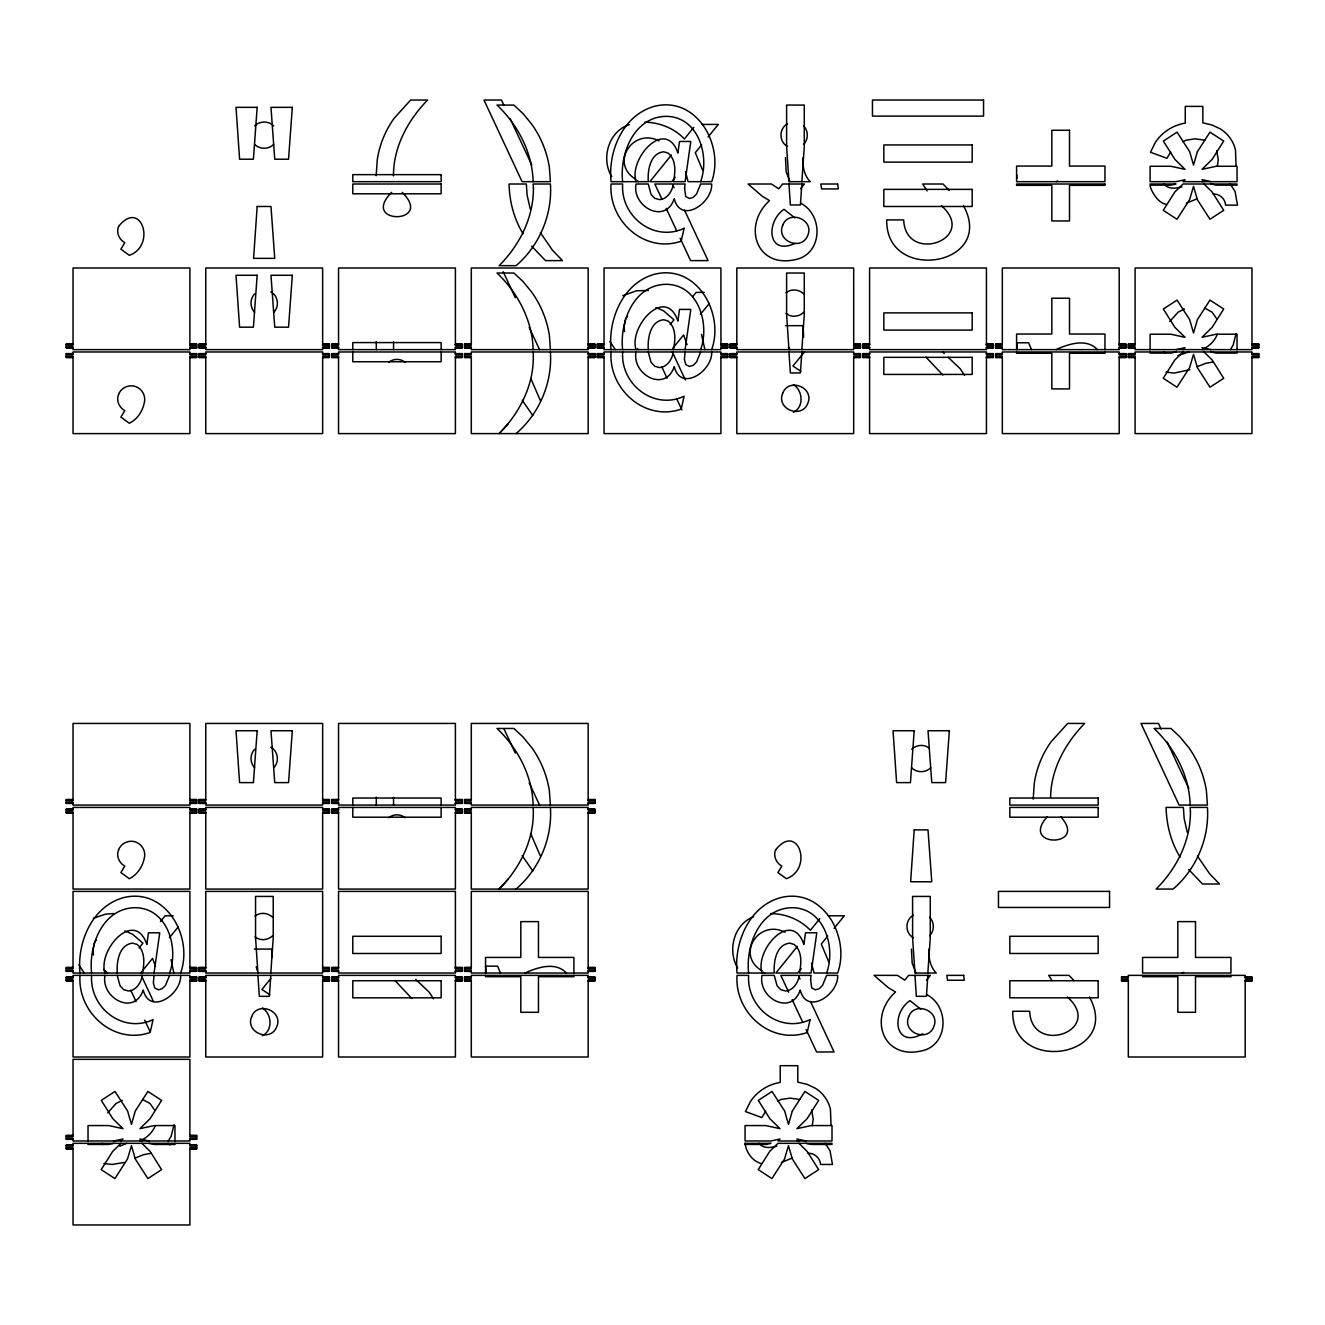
<?xml version="1.0" encoding="UTF-8"?>
<svg xmlns="http://www.w3.org/2000/svg" width="1325" height="1325" viewBox="0 0 1325 1325"><rect width="100%" height="100%" fill="white"/><g stroke="black" fill="none" stroke-linecap="round" stroke-linejoin="round"><path stroke-width="1.5" d="M270.813 975.366L269.373 996.334L259.319 996.334L257.911 975.366M270.813 973.03L273.232 937.885L273.232 896.429L255.559 896.429L255.559 937.885L257.911 973.03M393.442 175.861C393.393 147.058 407.835 120.244 427.594 100.037L410.651 100.037L394.204 118.19A95.516 95.516 0 0 0 377.294 159.563L376.151 175.712M393.558 341.949L393.575 349.634M393.558 797.402L393.575 805.07M801.857 181.674L804.275 146.528L804.275 105.072L786.603 105.072L786.603 146.528L788.955 181.674L810.254 181.674C804.01 175.264 802.503 166.321 803.049 157.708M801.857 184.009L800.416 204.978L790.362 204.978L788.955 184.009M801.857 349.634L804.275 314.489L804.275 273.033L786.603 273.033L786.603 314.489L788.955 349.634M801.857 351.97L800.416 372.938L790.362 372.938L788.955 351.97M927.848 973.03L930.266 937.885L930.266 896.429L912.594 896.429L912.594 937.885L914.946 973.03L936.245 973.03C930.001 966.604 928.494 957.677 929.04 949.064M927.848 975.366L926.407 996.334L916.353 996.334L914.946 975.366M1050.592 797.402C1050.907 769.245 1065.399 743.226 1084.628 723.433L1067.685 723.433L1051.238 741.586A95.516 95.516 0 0 0 1034.328 782.959L1033.185 799.108M376.3 341.635L376.3 349.634M376.3 797.087L376.3 805.07M173.989 1124.875L171.107 1136.337L168.325 1140.974M831.023 1124.875L830.444 1109.356A33.804 33.804 0 0 0 815.173 1088.156L807.024 1084.314L797.783 1082.144L797.783 1065.697L780.21 1065.697L780.21 1082.426A44.52 44.52 0 0 0 750.513 1101.406L745.428 1111.559L761.875 1117.571L765.668 1111.311M1236.076 165.575L1235.48 150.056A33.804 33.804 0 0 0 1220.226 128.856L1212.06 124.997L1202.835 122.844L1202.835 106.397L1185.262 106.397L1185.262 123.126A44.52 44.52 0 0 0 1155.549 142.09L1150.481 152.259L1166.928 158.271L1170.704 152.011M1236.076 333.519L1233.194 344.98L1230.412 349.634M154.048 973.03L159.745 932.8L148.466 932.8L146.86 944.46C134.703 908.337 97.503 949.843 104.957 973.03M154.048 975.366L153.352 982.703L154.71 987.97L158.42 989.841L162.18 988.732L165.526 985.369L169.6 975.366M685.091 349.634L690.789 309.404L679.493 309.404L677.903 321.064C665.746 284.941 628.547 326.447 636 349.634M685.091 351.97L684.396 359.307L685.754 364.557L689.464 366.445L693.207 365.336L696.553 361.973L700.627 351.97M812.258 1125.687L813.202 1119.078L811.645 1110.052M1217.311 166.387L1218.255 159.778L1216.698 150.752M142.371 973.03C144.392 963.507 145.435 951.333 137.071 944.427L132.666 943.135C118.985 944.593 116.467 962.033 117.246 973.03M142.371 975.366C141.146 982.438 136.359 990.52 128.442 990.968L123.705 989.659L120.028 985.75L117.246 975.366M673.398 349.634C675.419 340.111 676.462 327.938 668.115 321.031L663.709 319.739C650.028 321.197 647.511 338.637 648.273 349.634M673.398 351.97C672.189 359.042 667.386 367.124 659.486 367.572L654.749 366.263L651.072 362.354L648.273 351.97M180.647 973.03C193.616 936.626 165.642 886.856 123.208 897.721C91.773 906.648 76.916 942.671 79.997 973.03M180.647 975.366C181.558 994.595 149.659 1015.911 143.199 990.023C134.438 1016.358 100.833 998.272 104.957 975.366M711.691 349.634C724.642 313.23 696.685 263.46 654.252 274.325C622.8 283.252 607.96 319.275 611.04 349.634M711.691 351.97C712.585 371.199 680.702 392.515 674.243 366.627C665.481 392.962 631.859 374.876 636 351.97M169.6 973.03C179.057 946.911 167.082 907.31 134.454 907.708C102.588 908.685 88.46 945.537 91.607 973.03M700.627 181.674C710.101 155.555 698.109 115.954 665.498 116.352C633.632 117.345 619.504 154.197 622.651 181.674M700.627 349.634C710.101 323.515 698.109 283.914 665.498 284.312C633.632 285.289 619.504 322.141 622.651 349.634M826.618 973.03C836.092 946.911 824.117 907.31 791.489 907.708C759.622 908.685 745.495 945.537 748.642 973.03M155.224 1125.687C152.574 1132.643 146.678 1137.877 140.036 1140.974M1217.311 334.331C1214.644 341.287 1208.764 346.537 1202.123 349.634M107.689 1112.884L116.037 1103.526L122.397 1100.28M1169.76 321.528L1178.107 312.187L1184.467 308.94M803.662 144.408C808.515 139.34 808.515 130.976 803.662 125.892M929.653 935.765C934.506 930.68 934.506 922.332 929.653 917.248M254.665 293.852C249.796 298.92 249.845 307.284 254.665 312.369M273.695 312.369C279.558 306.539 278.283 295.69 270.83 291.848M254.665 749.287C249.796 754.372 249.845 762.72 254.665 767.804M273.695 767.804C279.558 761.991 278.283 751.126 270.83 747.3M508.088 423.801L499.127 433.606C520.477 412.257 535.118 382.677 533.13 351.97M508.088 879.237L499.127 889.058C520.477 867.709 535.118 838.129 533.13 807.405M96.51 939.607L94.555 942.29L92.916 950.853L93.512 954.944M627.553 316.211L625.582 318.894L623.959 327.457L624.555 331.548M671.427 155.008L649.863 181.674L671.659 181.674L675.237 177.285M693.787 127.349L684.396 138.959C674.193 128.21 659.552 122.43 644.811 122.182M139.125 947.922L142.934 943.218L132.533 934.208L124.881 930.895M160.408 921.604L165.095 915.79L173.161 915.79M670.152 324.526L673.961 319.822L663.577 310.812L655.925 307.499M692.611 296.75L696.138 292.394L704.204 292.394M797.418 946.348L775.854 973.03L797.65 973.03L801.227 968.641M819.777 918.689L810.387 930.299C800.184 919.55 785.543 913.77 770.819 913.538M701.687 144.839L695.294 152.69L702.714 170.362M708.08 136.988L718.316 124.434L702.184 124.434M140.616 973.03L152.557 958.372L155.505 966.389M169.368 937.752L178.328 926.771M800.598 188.713L804.424 184.009L782.611 184.009L778.752 188.812L771.448 184.009L748.045 184.009L762.537 196.464L769.543 200.622C742.232 225.283 756.028 268.263 794.901 259.717C822.494 254.731 824.051 215.296 800.747 203.238M672.852 348.16L683.601 334.977L687.062 344.666M700.412 314.356L709.372 303.375M270.83 978.496L261.886 989.46L269.704 994.595M804.424 351.97L792.93 366.064L800.747 371.199M827.678 936.179L821.285 944.029L828.705 961.718M834.088 928.345L844.307 915.79L828.175 915.79M926.589 980.069L930.415 975.366L908.619 975.366L904.743 980.152L897.439 975.366L874.036 975.366L888.528 987.821L895.534 991.978C868.223 1016.623 882.019 1059.619 920.908 1051.056C948.485 1046.071 950.042 1006.652 926.738 994.595M516.071 433.606C539.441 413.599 552.459 382.677 550.405 351.97M120.956 1140.974L122.993 1139.003L113.967 1140.974M120.956 1143.326L112.741 1151.309L101.18 1169.644L114.911 1178.571L127.498 1159.011L131.457 1145.678L135.299 1159.011L147.903 1178.571L161.617 1169.644L150.056 1151.309L141.924 1143.326M516.071 889.058C539.441 869.034 552.459 838.112 550.405 807.405M1183.043 349.634L1185.063 347.663L1176.037 349.634M1183.043 351.97L1174.828 359.953L1163.267 378.288L1176.981 387.215L1189.585 367.671L1193.527 354.322L1197.386 367.671L1209.973 387.215L1223.704 378.288L1212.143 359.953L1203.994 351.97M254.665 125.892C259.783 120.774 268.594 120.774 273.695 125.892M803.662 312.369C799.058 316.89 791.008 317.752 786.056 313.362M272.619 935.765C268.031 940.286 259.982 941.148 255.029 936.758M911.699 749.287C916.304 744.766 924.353 743.905 929.305 748.294M787.497 123.904C778.818 128.227 778.818 142.09 787.497 146.413M786.056 292.858C791.008 288.452 799.058 289.33 803.662 293.852M255.029 916.254C259.982 911.865 268.031 912.726 272.619 917.248M913.488 915.244C904.809 919.583 904.809 933.429 913.488 937.752M273.695 144.408C268.577 149.51 259.766 149.576 254.665 144.408M930.73 767.804C925.612 772.906 916.801 772.972 911.699 767.804M391.72 192.34C359.009 224.852 434.964 224.687 402.171 192.34M388.854 362.255C393.277 358.429 400.614 358.429 405.036 362.255M388.854 817.707C393.277 813.881 400.614 813.881 405.036 817.707M1047.313 816.713C1018.875 847.868 1089.15 847.702 1060.629 816.713M795.066 243.336C767.672 256.272 765.486 222.252 783.969 209.284L794.818 217.88M793.427 412.29C804.192 407.206 802.95 390.444 793.443 384.598M262.383 1035.686C273.149 1030.602 271.907 1013.84 262.4 1007.994M922.697 1033.682C895.369 1049.334 889.969 1014.569 909.96 1000.623L920.809 1009.219M1182.877 141.792L1186.057 140.168L1195.216 138.827L1204.74 140.168M777.825 1101.092L781.005 1099.468L790.18 1098.127L799.687 1099.468M1202.123 181.674L1204.673 180.465M797.07 1140.974L799.621 1139.765M629.259 124.649C608.49 131.357 600.689 158.718 611.736 176.606M622.767 295.69L636.596 290.755L648.372 290.506M93.346 918.308L105.569 914.151L113.784 913.538M753.627 916.767C733.818 924.055 727.127 950.704 737.727 967.946M1056.075 181.674L1057.665 181.028M1056.075 349.634C1068.579 343.937 1086.55 337.974 1097.464 349.634M1188.84 351.97L1177.859 355.564M525.048 973.03C537.536 967.333 555.523 961.37 566.438 973.03M119.846 1146.191L126.753 1143.326M1182.066 973.03L1183.656 972.368M1186.388 203.189L1197.187 198.767M1189.983 369.675L1174.066 373.12L1166.017 372.126M781.336 1162.489L792.151 1158.083M1197.187 366.727L1205.419 363.398L1213.17 361.94M135.117 1158.083L143.332 1154.738L151.1 1153.28M1176.037 351.97L1170.869 353.096L1150.1 353.096L1150.05 352.202M113.967 1143.326L108.799 1144.452L88.03 1144.452L87.98 1143.558M1181.917 186.891C1176.136 188.398 1168.236 189.657 1164.244 184.009M776.881 1146.191C771.1 1147.698 763.183 1148.957 759.192 1143.326M124.302 1162.489L111.996 1164.46L103.946 1163.483M1150.034 184.009L1176.037 184.009L1170.869 185.152L1150.1 185.152C1149.967 188.647 1157.255 203.139 1166.017 204.183M785.477 325.668L803.049 325.668L803.629 337.196M73.024 344.02L66.25 344.02L66.25 347.995L73.024 347.995M205.772 344.02L199.015 344.02L199.015 347.995L205.772 347.995M338.538 344.02L331.763 344.02L331.763 347.995L338.538 347.995M471.303 344.02L464.528 344.02L464.528 347.995L471.303 347.995M604.051 344.02L597.293 344.02L597.293 347.995L604.051 347.995M736.816 344.02L730.042 344.02L730.042 347.995L736.816 347.995M869.581 344.02L862.807 344.02L862.807 347.995L869.581 347.995M1002.329 344.02L995.572 344.02L995.572 347.995L1002.329 347.995M1135.094 344.02L1128.32 344.02L1128.32 347.995L1135.094 347.995M66.25 344.301L73.024 344.301M189.889 344.301L196.68 344.301M199.015 344.301L205.772 344.301M322.654 344.301L329.428 344.301M331.763 344.301L338.538 344.301M455.419 344.301L462.193 344.301M464.528 344.301L471.303 344.301M588.168 344.301L594.958 344.301M597.293 344.301L604.051 344.301M720.933 344.301L727.707 344.301M730.042 344.301L736.816 344.301M853.698 344.301L860.472 344.301M862.807 344.301L869.581 344.301M986.446 344.301L993.237 344.301M995.572 344.301L1002.329 344.301M1119.211 344.301L1125.985 344.301M1128.32 344.301L1135.094 344.301M1251.976 344.301L1258.75 344.301M66.25 345.196L73.024 345.196L73.024 267.998L189.889 267.998L189.889 345.196L196.68 345.196M199.015 345.196L205.772 345.196L205.772 267.998L322.638 267.998L322.654 345.196L329.428 345.196M331.763 345.196L338.538 345.196L338.538 267.998L455.402 267.998L455.419 345.196L462.193 345.196M464.528 345.196L471.303 345.196L471.303 267.998L588.168 267.998L588.168 345.196L594.958 345.196M597.293 345.196L604.051 345.196L604.051 267.998L720.916 267.998L720.933 345.196L727.707 345.196M730.042 345.196L736.816 345.196L736.816 267.998L853.681 267.998L853.698 345.196L860.472 345.196M862.807 345.196L869.581 345.196L869.581 267.998L986.446 267.998L986.446 345.196L993.237 345.196M995.572 345.196L1002.329 345.196L1002.329 267.998L1119.194 267.998L1119.211 345.196L1125.985 345.196M1128.32 345.196L1135.094 345.196L1135.094 267.998L1251.959 267.998L1251.976 345.196L1258.75 345.196M66.25 346.835L73.024 346.835L73.024 349.634L189.889 349.634L189.889 346.835L196.68 346.835M199.015 346.835L205.772 346.835L205.772 349.634L322.638 349.634L322.638 346.835L329.428 346.835M331.763 346.835L338.538 346.835L338.538 349.634L455.402 349.634L455.402 346.835L462.193 346.835M464.528 346.835L471.303 346.835L471.303 349.634L588.168 349.634L588.168 346.835L594.958 346.835M597.293 346.835L604.051 346.835L604.051 349.634L720.916 349.634L720.916 346.835L727.707 346.835M730.042 346.835L736.816 346.835L736.816 349.634L853.681 349.634L853.681 346.835L860.472 346.835M862.807 346.835L869.581 346.835L869.581 349.634L986.446 349.634L986.446 346.835L993.237 346.835M995.572 346.835L1002.329 346.835L1002.329 349.634L1119.194 349.634L1119.194 346.835L1125.985 346.835M1128.32 346.835L1135.094 346.835L1135.094 349.634L1251.959 349.634L1251.959 346.835L1258.75 346.835M66.25 347.713L73.024 347.713M189.889 347.713L196.68 347.713M199.015 347.713L205.772 347.713M322.638 347.713L329.428 347.713M331.763 347.713L338.538 347.713M455.402 347.713L462.193 347.713M464.528 347.713L471.303 347.713M588.168 347.713L594.958 347.713M597.293 347.713L604.051 347.713M720.916 347.713L727.707 347.713M730.042 347.713L736.816 347.713M853.681 347.713L860.472 347.713M862.807 347.713L869.581 347.713M986.446 347.713L993.237 347.713M995.572 347.713L1002.329 347.713M1119.194 347.713L1125.985 347.713M1128.32 347.713L1135.094 347.713M1251.959 347.713L1258.75 347.713M189.889 347.995L196.68 347.995L196.68 344.02L189.889 344.02L189.889 345.196M322.638 347.995L329.428 347.995L329.428 344.02L322.654 344.02L322.654 345.196M455.402 347.995L462.193 347.995L462.193 344.02L455.419 344.02L455.419 345.196M588.168 347.995L594.958 347.995L594.958 344.02L588.168 344.02L588.168 345.196M720.916 347.995L727.707 347.995L727.707 344.02L720.933 344.02L720.933 345.196M853.681 347.995L860.472 347.995L860.472 344.02L853.698 344.02L853.698 345.196M986.446 347.995L993.237 347.995L993.237 344.02L986.446 344.02L986.446 345.196M1119.194 347.995L1125.985 347.995L1125.985 344.02L1119.211 344.02L1119.211 345.196M1251.959 347.995L1258.75 347.995L1258.75 344.02L1251.976 344.02L1251.976 345.196M73.024 353.609L66.25 353.609L66.25 357.584L73.024 357.584M189.889 353.609L196.68 353.609L196.68 357.584L189.889 357.584M205.772 353.609L199.015 353.609L199.015 357.584L205.772 357.584M322.638 353.609L329.428 353.609L329.428 357.584L322.638 357.584M338.538 353.609L331.763 353.609L331.763 357.584L338.538 357.584M455.402 353.609L462.193 353.609L462.193 357.584L455.402 357.584M471.303 353.609L464.528 353.609L464.528 357.584L471.303 357.584M588.168 353.609L594.958 353.609L594.958 357.584L588.168 357.584M604.051 353.609L597.293 353.609L597.293 357.584L604.051 357.584M720.916 353.609L727.707 353.609L727.707 357.584L720.916 357.584M736.816 353.609L730.042 353.609L730.042 357.584L736.816 357.584M853.681 353.609L860.472 353.609L860.472 357.584L853.681 357.584M869.581 353.609L862.807 353.609L862.807 357.584L869.581 357.584M986.446 353.609L993.237 353.609L993.237 357.584L986.446 357.584M1002.329 353.609L995.572 353.609L995.572 357.584L1002.329 357.584M1119.194 353.609L1125.985 353.609L1125.985 357.584L1119.194 357.584M1135.094 353.609L1128.32 353.609L1128.32 357.584L1135.094 357.584M1251.959 353.609L1258.75 353.609L1258.75 357.584L1251.959 357.584M66.25 353.891L73.024 353.891M189.889 353.891L196.68 353.891M199.015 353.891L205.772 353.891M322.638 353.891L329.428 353.891M331.763 353.891L338.538 353.891M455.402 353.891L462.193 353.891M464.528 353.891L471.303 353.891M588.168 353.891L594.958 353.891M597.293 353.891L604.051 353.891M720.916 353.891L727.707 353.891M730.042 353.891L736.816 353.891M853.681 353.891L860.472 353.891M862.807 353.891L869.581 353.891M986.446 353.891L993.237 353.891M995.572 353.891L1002.329 353.891M1119.194 353.891L1125.985 353.891M1128.32 353.891L1135.094 353.891M1251.959 353.891L1258.75 353.891M66.25 354.769L73.024 354.769L73.024 351.97L189.889 351.97L189.889 354.769L196.68 354.769M199.015 354.769L205.772 354.769L205.772 351.97L322.638 351.97L322.638 354.769L329.428 354.769M331.763 354.769L338.538 354.769L338.538 351.97L455.402 351.97L455.402 354.769L462.193 354.769M464.528 354.769L471.303 354.769L471.303 351.97L588.168 351.97L588.168 354.769L594.958 354.769M597.293 354.769L604.051 354.769L604.051 351.97L720.916 351.97L720.916 354.769L727.707 354.769M730.042 354.769L736.816 354.769L736.816 351.97L853.681 351.97L853.681 354.769L860.472 354.769M862.807 354.769L869.581 354.769L869.581 351.97L986.446 351.97L986.446 354.769L993.237 354.769M995.572 354.769L1002.329 354.769L1002.329 351.97L1119.194 351.97L1119.194 354.769L1125.985 354.769M1128.32 354.769L1135.094 354.769L1135.094 351.97L1251.959 351.97L1251.959 354.769L1258.75 354.769M66.25 356.408L73.024 356.408L73.024 433.606L189.889 433.606L189.889 356.408L196.68 356.408M199.015 356.408L205.772 356.408L205.772 433.606L322.638 433.606L322.638 356.408L329.428 356.408M331.763 356.408L338.538 356.408L338.538 433.606L455.402 433.606L455.402 356.408L462.193 356.408M464.528 356.408L471.303 356.408L471.303 433.606L588.168 433.606L588.168 356.408L594.958 356.408M597.293 356.408L604.051 356.408L604.051 433.606L720.916 433.606L720.916 356.408L727.707 356.408M730.042 356.408L736.816 356.408L736.816 433.606L853.681 433.606L853.681 356.408L860.472 356.408M862.807 356.408L869.581 356.408L869.581 433.606L986.446 433.606L986.446 356.408L993.237 356.408M995.572 356.408L1002.329 356.408L1002.329 433.606L1119.194 433.606L1119.194 356.408L1125.985 356.408M1128.32 356.408L1135.094 356.408L1135.094 433.606L1251.959 433.606L1251.959 356.408L1258.75 356.408M66.25 357.303L73.024 357.303M189.889 357.303L196.68 357.303M199.015 357.303L205.772 357.303M322.638 357.303L329.428 357.303M331.763 357.303L338.538 357.303M455.402 357.303L462.193 357.303M464.528 357.303L471.303 357.303M588.168 357.303L594.958 357.303M597.293 357.303L604.051 357.303M720.916 357.303L727.707 357.303M730.042 357.303L736.816 357.303M853.681 357.303L860.472 357.303M862.807 357.303L869.581 357.303M986.446 357.303L993.237 357.303M995.572 357.303L1002.329 357.303M1119.194 357.303L1125.985 357.303M1128.32 357.303L1135.094 357.303M1251.959 357.303L1258.75 357.303M73.024 799.472L66.25 799.472L66.25 803.447L73.024 803.447M189.889 799.472L196.68 799.472L196.68 803.447L189.889 803.447M205.772 799.472L199.015 799.472L199.015 803.447L205.772 803.447M322.654 799.472L329.428 799.472L329.428 803.447L322.638 803.447M338.538 799.472L331.763 799.472L331.763 803.447L338.538 803.447M455.419 799.472L462.193 799.472L462.193 803.447L455.402 803.447M471.303 799.472L464.528 799.472L464.528 803.447L471.303 803.447M588.168 799.472L594.958 799.472L594.958 803.447L588.168 803.447M66.25 799.753L73.024 799.753M189.889 799.753L196.68 799.753M199.015 799.753L205.772 799.753M322.654 799.753L329.428 799.753M331.763 799.753L338.538 799.753M455.419 799.753L462.193 799.753M464.528 799.753L471.303 799.753M588.168 799.753L594.958 799.753M66.25 800.631L73.024 800.631L73.024 723.433L189.889 723.433L189.889 800.631L196.68 800.631M199.015 800.631L205.772 800.631L205.772 723.433L322.638 723.433L322.654 800.631L329.428 800.631M331.763 800.631L338.538 800.631L338.538 723.433L455.402 723.433L455.419 800.631L462.193 800.631M464.528 800.631L471.303 800.631L471.303 723.433L588.168 723.433L588.168 800.631L594.958 800.631M66.25 802.271L73.024 802.271L73.024 805.07L189.889 805.07L189.889 802.271L196.68 802.271M199.015 802.271L205.772 802.271L205.772 805.07L322.638 805.07L322.638 802.271L329.428 802.271M331.763 802.271L338.538 802.271L338.538 805.07L455.402 805.07L455.402 802.271L462.193 802.271M464.528 802.271L471.303 802.271L471.303 805.07L588.168 805.07L588.168 802.271L594.958 802.271M66.25 803.165L73.024 803.165M189.889 803.165L196.68 803.165M199.015 803.165L205.772 803.165M322.638 803.165L329.428 803.165M331.763 803.165L338.538 803.165M455.402 803.165L462.193 803.165M464.528 803.165L471.303 803.165M588.168 803.165L594.958 803.165M73.024 809.045L66.25 809.045L66.25 813.02L73.024 813.02M189.889 809.045L196.68 809.045L196.68 813.02L189.889 813.02M205.772 809.045L199.015 809.045L199.015 813.02L205.772 813.02M322.638 809.045L329.428 809.045L329.428 813.02L322.638 813.02M338.538 809.045L331.763 809.045L331.763 813.02L338.538 813.02M455.402 809.045L462.193 809.045L462.193 813.02L455.402 813.02M471.303 809.045L464.528 809.045L464.528 813.02L471.303 813.02M588.168 809.045L594.958 809.045L594.958 813.02L588.168 813.02M66.25 809.327L73.024 809.327M189.889 809.327L196.68 809.327M199.015 809.327L205.772 809.327M322.638 809.327L329.428 809.327M331.763 809.327L338.538 809.327M455.402 809.327L462.193 809.327M464.528 809.327L471.303 809.327M588.168 809.327L594.958 809.327M66.25 810.221L73.024 810.221L73.024 807.422L189.889 807.422L189.889 810.221L196.68 810.221M199.015 810.221L205.772 810.221L205.772 807.422L322.638 807.422L322.638 810.221L329.428 810.221M331.763 810.221L338.538 810.221L338.538 807.422L455.402 807.422L455.402 810.221L462.193 810.221M464.528 810.221L471.303 810.221L471.303 807.405L588.168 807.405L588.168 810.221L594.958 810.221M66.25 811.861L73.024 811.861L73.024 889.058L189.889 889.058L189.889 811.861L196.68 811.861M199.015 811.861L205.772 811.861L205.772 889.058L322.638 889.058L322.638 811.861L329.428 811.861M331.763 811.861L338.538 811.861L338.538 889.058L455.402 889.058L455.402 811.861L462.193 811.861M464.528 811.861L471.303 811.861L471.303 889.058L588.168 889.058L588.168 811.861L594.958 811.861M66.25 812.738L73.024 812.738M189.889 812.738L196.68 812.738M199.015 812.738L205.772 812.738M322.638 812.738L329.428 812.738M331.763 812.738L338.538 812.738M455.402 812.738L462.193 812.738M464.528 812.738L471.303 812.738M588.168 812.738L594.958 812.738M254.433 949.064L272.006 949.064L272.304 957.412M73.024 967.416L66.25 967.416L66.25 971.391L73.024 971.391M205.772 967.416L199.015 967.416L199.015 971.391L205.772 971.391M338.538 967.416L331.763 967.416L331.763 971.391L338.538 971.391M471.303 967.416L464.528 967.416L464.528 971.391L471.303 971.391M66.25 967.697L73.024 967.697M189.889 967.697L196.68 967.697M199.015 967.697L205.772 967.697M322.654 967.697L329.428 967.697M331.763 967.697L338.538 967.697M455.419 967.697L462.193 967.697M464.528 967.697L471.303 967.697M588.168 967.697L594.958 967.697M66.25 968.592L73.024 968.592L73.024 891.394L189.889 891.394L189.889 968.592L196.68 968.592M199.015 968.592L205.772 968.592L205.772 891.394L322.638 891.394L322.654 968.592L329.428 968.592M331.763 968.592L338.538 968.592L338.538 891.394L455.402 891.394L455.419 968.592L462.193 968.592M464.528 968.592L471.303 968.592L471.303 891.394L588.168 891.394L588.168 968.592L594.958 968.592M66.25 970.231L73.024 970.231L73.024 973.03L189.889 973.03L189.889 970.231L196.68 970.231M199.015 970.231L205.772 970.231L205.772 973.03L322.638 973.03L322.638 970.231L329.428 970.231M331.763 970.231L338.538 970.231L338.538 973.03L455.402 973.03L455.402 970.231L462.193 970.231M464.528 970.231L471.303 970.231L471.303 973.03L588.168 973.03L588.168 970.231L594.958 970.231M66.25 971.109L73.024 971.109M189.889 971.109L196.68 971.109M199.015 971.109L205.772 971.109M322.638 971.109L329.428 971.109M331.763 971.109L338.538 971.109M455.402 971.109L462.193 971.109M464.528 971.109L471.303 971.109M588.168 971.109L594.958 971.109M189.889 971.391L196.68 971.391L196.68 967.416L189.889 967.416L189.889 968.592M322.638 971.391L329.428 971.391L329.428 967.416L322.654 967.416L322.654 968.592M455.402 971.391L462.193 971.391L462.193 967.416L455.419 967.416L455.419 968.592M588.168 971.391L594.958 971.391L594.958 967.416L588.168 967.416L588.168 968.592M73.024 977.005L66.25 977.005L66.25 980.98L73.024 980.98M189.889 977.005L196.68 977.005L196.68 980.98L189.889 980.98M205.772 977.005L199.015 977.005L199.015 980.98L205.772 980.98M322.638 977.005L329.428 977.005L329.428 980.98L322.638 980.98M338.538 977.005L331.763 977.005L331.763 980.98L338.538 980.98M455.402 977.005L462.193 977.005L462.193 980.98L455.402 980.98M471.303 977.005L464.528 977.005L464.528 980.98L471.303 980.98M588.168 977.005L594.958 977.005L594.958 980.98L588.168 980.98M1128.32 977.005L1121.563 977.005L1121.563 980.98L1128.32 980.98M1245.185 977.005L1251.976 977.005L1251.976 980.98L1245.185 980.98M66.25 977.287L73.024 977.287M189.889 977.287L196.68 977.287M199.015 977.287L205.772 977.287M322.638 977.287L329.428 977.287M331.763 977.287L338.538 977.287M455.402 977.287L462.193 977.287M464.528 977.287L471.303 977.287M588.168 977.287L594.958 977.287M1121.563 977.287L1128.32 977.287M1245.185 977.287L1251.976 977.287M66.25 978.165L73.024 978.165L73.024 975.366L189.889 975.366L189.889 978.165L196.68 978.165M199.015 978.165L205.772 978.165L205.772 975.366L322.638 975.366L322.638 978.165L329.428 978.165M331.763 978.165L338.538 978.165L338.538 975.366L455.402 975.366L455.402 978.165L462.193 978.165M464.528 978.165L471.303 978.165L471.303 975.366L588.168 975.366L588.168 978.165L594.958 978.165M1121.563 978.165L1128.32 978.165L1128.32 975.366L1245.185 975.366L1245.185 978.165L1251.976 978.165M66.25 979.804L73.024 979.804L73.024 1057.002L189.889 1057.002L189.889 979.804L196.68 979.804M199.015 979.804L205.772 979.804L205.772 1057.002L322.638 1057.002L322.638 979.804L329.428 979.804M331.763 979.804L338.538 979.804L338.538 1057.002L455.402 1057.002L455.402 979.804L462.193 979.804M464.528 979.804L471.303 979.804L471.303 1057.002L588.168 1057.002L588.168 979.804L594.958 979.804M1121.563 979.804L1128.32 979.804L1128.32 1057.002L1245.185 1057.002L1245.185 979.804L1251.976 979.804M66.25 980.699L73.024 980.699M189.889 980.699L196.68 980.699M199.015 980.699L205.772 980.699M322.638 980.699L329.428 980.699M331.763 980.699L338.538 980.699M455.402 980.699L462.193 980.699M464.528 980.699L471.303 980.699M588.168 980.699L594.958 980.699M1121.563 980.699L1128.32 980.699M1245.185 980.699L1251.976 980.699M73.024 1135.376L66.25 1135.376L66.25 1139.351L73.024 1139.351M66.25 1135.658L73.024 1135.658M189.889 1135.658L196.68 1135.658M66.25 1136.535L73.024 1136.535L73.024 1059.338L189.889 1059.338L189.889 1136.535L196.68 1136.535M66.25 1138.175L73.024 1138.175L73.024 1140.974L189.889 1140.974L189.889 1138.175L196.68 1138.175M66.25 1139.069L73.024 1139.069M189.889 1139.069L196.68 1139.069M189.889 1139.351L196.68 1139.351L196.68 1135.376L189.889 1135.376L189.889 1136.535M73.024 1144.949L66.25 1144.949L66.25 1148.924L73.024 1148.924M189.889 1144.949L196.68 1144.949L196.68 1148.924L189.889 1148.924M66.25 1145.231L73.024 1145.231M189.889 1145.231L196.68 1145.231M66.25 1146.125L73.024 1146.125L73.024 1143.326L189.889 1143.326L189.889 1146.125L196.68 1146.125M66.25 1147.765L73.024 1147.765L73.024 1224.963L189.889 1224.963L189.889 1147.765L196.68 1147.765M66.25 1148.642L73.024 1148.642M189.889 1148.642L196.68 1148.642M1213.17 193.98C1219.563 193.748 1225.211 198.75 1225.575 205.16L1237.517 205.16L1235.066 191.446L1230.229 184.009M808.118 1153.28C814.527 1153.065 820.158 1158.05 820.539 1164.46L832.464 1164.46L830.03 1150.746L825.177 1143.326M1211.017 181.674L1201.99 179.703L1203.994 181.674M1211.017 184.009L1216.184 185.152L1237.037 185.152L1237.037 184.009L1183.043 184.009L1174.828 192.009L1163.267 210.327L1176.981 219.271L1189.585 199.711L1193.527 186.361L1197.386 199.711L1209.973 219.271L1223.704 210.327L1212.143 192.009L1203.994 184.009M1211.017 349.634L1201.99 347.663L1203.994 349.634M1211.017 351.97L1216.184 353.096L1237.037 353.096L1237.037 351.97M805.964 1140.974L796.938 1139.003L798.958 1140.974M805.964 1143.326L811.132 1144.452L832.001 1144.452L832.001 1143.326L777.99 1143.326L769.775 1151.309L758.215 1169.644L771.945 1178.571L784.533 1159.011L788.474 1145.678L792.333 1159.011L804.921 1178.571L818.651 1169.644L807.091 1151.309L798.958 1143.326M148.947 1140.974L139.903 1139.003L141.924 1140.974M148.947 1143.326L154.097 1144.452L174.966 1144.452L174.966 1143.326M658.989 140.881C632.82 127.366 609.202 163.654 635.983 179.438M784.98 932.22C758.811 918.722 735.193 954.994 761.974 970.794M760.981 1163.483C751.971 1160.832 746.339 1152.27 744.998 1143.326L770.984 1143.326L765.833 1144.452L745.064 1144.452L745.064 1143.326M1204.74 308.112L1212.044 312.137L1216.698 318.712M142.653 1099.468L149.973 1103.477L154.611 1110.052M637.391 180.829L638.683 181.674M637.391 348.79L638.683 349.634M763.382 972.186L764.674 973.03M107.64 973.03L103.532 969.403M949.296 190.436L943.019 184.009L922.697 184.009L927.102 190.933M948.004 357.187L960.194 368.748L964.55 375.356M1073.995 980.583L1069.01 975.366L1048.688 975.366L1051.984 980.55M415.669 979.374L429.168 992.143L433.523 998.752M168.159 1143.326L169.815 1144.966M941.379 205.607C978.91 239.245 905.654 264.884 903.667 219.917L886.74 219.917C885.415 283.881 996.499 265.928 963.474 205.756M942.837 375.025L925.993 357.154M1067.37 996.963C1104.901 1030.585 1031.645 1056.224 1029.658 1011.273L1012.747 1011.273C1011.406 1075.221 1122.49 1057.284 1089.465 997.096M411.793 998.421L394.966 980.55M615.297 349.634L609.898 341.452M84.253 973.03L78.871 964.848M1188.624 869.482L1202.553 884.007L1219.464 884.007L1209.51 873.622L1197.386 855.967M531.59 246.086L545.519 260.611L562.446 260.611L552.475 250.226L540.352 232.571M532.816 415.553L522.166 400.183M532.816 870.989L522.166 855.619M1164.244 351.97L1165.139 353.245M1031.479 349.634L1028.631 342.778L1016.689 342.778L1017.285 349.634M500.436 973.03L497.587 966.173L485.646 966.173L486.242 973.03M102.157 1143.326L103.068 1144.585M943.019 351.97L944.129 353.576M789.932 181.674L786.172 171.803L785.477 157.708M788.292 347.051L789.932 349.634M915.923 973.03L912.163 963.142L911.468 949.064M1180.144 857.176C1170.985 842.319 1166.48 824.812 1166.083 807.405L1183.374 807.405L1184.136 818.403L1187.233 832.233M523.11 233.78C513.951 218.923 509.446 201.417 509.065 184.009L526.34 184.009L527.102 195.007L530.199 208.837M540.352 400.514L530.861 378.586M540.352 855.967L530.861 834.021M1161.081 728.998L1158.481 723.433L1141.007 723.433L1179.117 805.07L1207.439 805.07L1206.396 790.727A101.213 101.213 0 0 0 1188.691 747.515L1180.045 736.998L1170.969 728.468L1154.058 728.468C1174.911 748.294 1189.436 775.97 1190.148 805.07M1167.143 741.983L1188.79 788.375M674.061 187.752L672.322 184.009L654.832 184.009L661.821 198.965M684.528 210.178L708.08 260.611L690.59 260.611L680.122 238.202M666.177 208.307L676.644 230.732M672.322 351.97L685.406 379.993M661.821 366.909L667.055 378.122M676.644 398.676L681.878 409.889M504.047 105.602L501.463 100.037L483.973 100.037L522.083 181.674L550.405 181.674L549.362 167.331A101.213 101.213 0 0 0 531.656 124.119L523.027 113.602L513.934 105.072L497.024 105.072C517.893 124.898 532.402 152.574 533.13 181.674M510.125 118.587L531.772 164.979M503.185 271.708L515.309 297.678M529.172 327.374L539.557 349.634M800.052 979.109L798.312 975.366L780.822 975.366L788.673 992.177M810.519 1001.518L834.071 1051.967L816.581 1051.967L806.113 1029.542M792.168 999.663L802.635 1022.072M504.047 728.998L515.309 753.13M529.172 782.81L539.557 805.07M141.278 975.366L153.485 1001.518M130.778 990.305L136.011 1001.518M144.723 1020.2L149.957 1031.413M701.488 334.397L704.9 349.634M171.074 959.747L173.857 973.03M685.522 171.703L688.072 181.674L711.691 181.674C724.642 145.286 696.685 95.516 654.252 106.364C622.8 115.292 607.96 151.315 611.04 181.674L648.273 181.674C647.511 170.693 650.028 153.236 663.709 151.795L668.115 153.071C676.462 159.977 675.419 172.151 673.398 181.674L685.091 181.674L690.789 141.46L679.493 141.46L677.903 153.104C665.746 116.998 628.547 158.487 636 181.674M811.513 963.043L814.063 973.03L837.682 973.03C850.633 936.626 822.676 886.856 780.243 897.721C748.807 906.648 733.951 942.671 737.031 973.03L774.264 973.03C773.502 962.033 776.019 944.593 789.7 943.135L794.106 944.427C802.453 951.333 801.41 963.507 799.389 973.03L811.082 973.03L816.78 932.8L805.501 932.8L803.894 944.46C791.737 908.337 754.538 949.843 761.991 973.03M256.205 966.803L257.249 970.447M611.04 351.97C608.423 389.053 644.861 421.797 681.199 409.11L684.114 396.241C653.788 410.502 620.448 384.3 622.651 351.97M79.997 975.366C77.38 1012.449 113.817 1045.193 150.156 1032.506L153.071 1019.637C122.745 1033.898 89.421 1007.696 91.607 975.366M1016.689 174.817L1016.987 178.246M550.405 349.634L549.362 335.291A101.213 101.213 0 0 0 531.656 292.063L523.027 281.546L513.934 273.033L497.024 273.033C517.893 292.842 532.402 320.518 533.13 349.634M550.405 805.07L549.362 790.727A101.213 101.213 0 0 0 531.656 747.515L523.027 736.998L513.934 728.468L497.024 728.468C517.893 748.294 532.402 775.97 533.13 805.07M588.168 799.422L588.168 800.631M455.402 799.422L455.419 800.631M322.638 799.422L322.654 800.631M189.889 799.422L189.889 800.631M1237.037 349.634L1237.037 334.215L1216.184 334.215L1201.99 337.328L1212.143 327.358L1223.704 309.023L1209.973 300.096L1197.386 319.656L1193.527 333.006L1189.668 319.656L1177.08 300.096L1163.35 309.023L1174.911 327.358L1185.063 337.328L1170.869 334.215L1150.1 334.215L1150.1 349.634M1230.942 975.366L1230.942 976.691L1195.498 976.691L1195.498 1012.3L1177.826 1012.3L1177.826 976.691L1142.581 976.691L1142.581 975.366M1104.951 349.634L1104.951 334.033L1069.507 334.033L1069.507 298.224L1051.835 298.224L1051.835 334.033L1016.59 334.033L1016.59 349.634M1104.951 351.97L1104.951 353.278L1069.507 353.278L1069.507 388.904L1051.835 388.904L1051.835 353.278L1016.59 353.278L1016.59 351.97M573.907 973.03L573.907 957.428L538.463 957.428L538.463 921.62L520.808 921.62L520.808 957.428L485.546 957.428L485.546 973.03M573.907 975.366L573.907 976.691L538.463 976.691L538.463 1012.3L520.808 1012.3L520.808 976.691L485.546 976.691L485.546 975.366M441.142 349.634L441.142 342.579L352.798 342.579L352.798 349.634M441.142 351.97L441.142 361.742L352.798 361.742L352.798 351.97M441.142 805.07L441.142 798.031L352.798 798.031L352.798 805.07M441.142 807.422L441.142 817.194L352.798 817.194L352.798 807.422M174.966 1140.974L174.966 1125.571L154.097 1125.571L139.903 1128.668L150.056 1118.714L161.617 1100.379L147.903 1091.452L135.299 1110.996L131.457 1124.345L127.598 1110.996L114.993 1091.452L101.28 1100.379L112.84 1118.714L122.993 1128.668L108.799 1125.571L88.03 1125.571L88.03 1140.974M684.578 188.249L685.754 196.613L689.464 198.485L693.207 197.375L696.553 194.03L700.627 184.009L711.691 184.009C712.585 203.255 680.702 224.554 674.243 198.684C665.481 225.002 631.859 206.915 636 184.009L648.273 184.009L651.072 194.411L654.749 198.319L659.486 199.628C667.386 199.164 672.189 191.098 673.398 184.009L685.091 184.009L684.578 188.249M810.569 979.589L811.745 987.97L815.455 989.841L819.198 988.732L822.56 985.369L826.618 975.366L837.682 975.366C838.576 994.595 806.693 1015.911 800.234 990.023C791.472 1016.358 757.867 998.272 761.991 975.366L774.264 975.366L777.063 985.75L780.74 989.659L785.477 990.968C793.377 990.52 798.18 982.438 799.389 975.366L811.082 975.366L810.569 979.589M533.395 187.968C533.71 217.383 519.615 245.175 499.127 265.663L516.071 265.663C539.441 245.638 552.459 214.716 550.405 184.009L533.13 184.009L533.395 187.968M1190.43 811.364C1190.744 840.779 1176.65 868.571 1156.145 889.058L1173.089 889.058C1196.475 869.034 1209.477 838.112 1207.439 807.405L1190.148 807.405L1190.43 811.364M257.166 206.485L253.588 258.358L274.739 258.358L270.979 206.485L257.166 206.485M914.2 829.881L910.623 881.754L931.773 881.754L928.013 829.881L914.2 829.881M257.166 107.342L253.406 159.215L239.593 159.215L236.016 107.342L257.166 107.342M257.166 275.285L253.406 327.176L239.593 327.176L236.016 275.285L257.166 275.285M292.312 107.342L288.552 159.215L274.739 159.215L270.979 107.342L292.312 107.342M257.166 730.737L253.406 782.611L239.593 782.611L236.016 730.737L257.166 730.737M292.312 275.285L288.552 327.176L274.739 327.176L270.979 275.285L292.312 275.285M292.312 730.737L288.552 782.611L274.739 782.611L270.979 730.737L292.312 730.737M914.2 730.737L910.441 782.611L896.611 782.611L893.05 730.737L914.2 730.737M949.346 730.737L945.586 782.611L931.773 782.611L928.013 730.737L949.346 730.737M251.634 1016.673C244.893 1032.523 270.681 1042.841 276.776 1026.676C283.533 1010.892 257.663 1000.574 251.634 1016.673M782.678 225.333C775.937 241.183 801.724 251.485 807.803 235.32C814.577 219.536 788.69 209.234 782.678 225.333M782.678 393.277C775.937 409.127 801.724 419.445 807.803 403.28C814.577 387.48 788.69 377.178 782.678 393.277M908.668 1016.673C901.927 1032.523 927.715 1042.841 933.794 1026.676C940.568 1010.892 914.681 1000.574 908.668 1016.673M118.604 226.409C116.004 232.571 119.134 239.543 124.782 242.707L120.89 249.183L129.337 255.311C156.665 245.572 141.146 198.253 118.604 226.409M118.604 394.353C116.004 400.514 119.134 407.487 124.782 410.651L120.89 417.143L129.337 423.255C138.164 418.882 143.398 409.922 144.707 400.332A13.681 13.681 0 0 0 135.995 386.685C129.204 384.084 121.171 387.513 118.604 394.353M118.604 849.805C116.004 855.967 119.134 862.939 124.782 866.103L120.89 872.579L129.337 878.707C138.164 874.318 143.398 865.358 144.707 855.784A13.681 13.681 0 0 0 135.995 842.137C129.204 839.52 121.171 842.965 118.604 849.805M775.622 849.805C773.038 855.967 776.168 862.939 781.816 866.103L777.924 872.579L786.371 878.707C813.699 868.968 798.18 821.649 775.622 849.805M684.114 228.281L681.199 241.167C644.861 253.837 608.423 221.093 611.04 184.009L622.651 184.009C620.448 216.356 653.788 242.558 684.114 228.281M810.105 1019.637L807.19 1032.506C770.852 1045.193 734.414 1012.449 737.031 975.366L748.642 975.366C746.455 1007.696 779.779 1033.898 810.105 1019.637M792.333 1110.996L788.474 1124.345L784.632 1110.996L772.028 1091.452L758.314 1100.379L769.875 1118.714L780.027 1128.668L765.833 1125.571L745.064 1125.571L745.064 1140.974L770.984 1140.974L780.027 1139.003L777.99 1140.974L832.001 1140.974L832.001 1125.571L811.132 1125.571L796.938 1128.668L807.091 1118.714L818.651 1100.379L804.921 1091.452L792.333 1110.996M1197.386 151.696L1193.527 165.045L1189.668 151.696L1177.08 132.152L1163.35 141.079L1174.911 159.397L1185.063 169.368L1170.869 166.271L1150.1 166.271L1150.1 181.674L1176.037 181.674L1185.063 179.703L1183.043 181.674L1237.037 181.674L1237.037 166.271L1216.184 166.271L1201.99 169.368L1212.143 159.397L1223.704 141.079L1209.973 132.152L1197.386 151.696M983.564 100.037L872.463 100.037L872.463 116.12L983.564 116.12L983.564 100.037M1069.507 130.264L1051.835 130.264L1051.835 166.072L1016.59 166.072L1016.59 181.674L1104.951 181.674L1104.951 166.072L1069.507 166.072L1069.507 130.264M972.186 144.938L883.841 144.938L883.841 162.13L972.186 162.13L972.186 144.938M441.142 174.635L352.798 174.635L352.798 181.674L441.142 181.674L441.142 174.635M441.142 184.009L352.798 184.009L352.798 193.798L441.142 193.798L441.142 184.009M837.665 184.009L820.821 184.009L821.566 188.912L838.294 188.912L837.665 184.009M1104.951 184.009L1016.59 184.009L1016.59 185.334L1051.835 185.334L1051.835 220.96L1069.507 220.96L1069.507 185.334L1104.951 185.334L1104.951 184.009M972.186 189.376L883.841 189.376L883.841 206.485L972.186 206.485L972.186 189.376M972.186 312.882L883.841 312.882L883.841 330.091L972.186 330.091L972.186 312.882M972.186 357.336L883.841 357.336L883.841 374.428L972.186 374.428L972.186 357.336M1098.177 798.031L1009.832 798.031L1009.832 805.07L1098.177 805.07L1098.177 798.031M1098.177 807.422L1009.832 807.422L1009.832 817.194L1098.177 817.194L1098.177 807.422M1109.555 891.394L998.454 891.394L998.454 907.459L1109.555 907.459L1109.555 891.394M1195.498 921.62L1177.826 921.62L1177.826 957.428L1142.581 957.428L1142.581 973.03L1230.942 973.03L1230.942 957.428L1195.498 957.428L1195.498 921.62M441.142 936.278L352.798 936.278L352.798 953.487L441.142 953.487L441.142 936.278M1098.177 936.278L1009.832 936.278L1009.832 953.487L1098.177 953.487L1098.177 936.278M963.656 975.366L946.828 975.366L947.557 980.252L964.285 980.252L963.656 975.366M441.142 980.732L352.798 980.732L352.798 997.824L441.142 997.824L441.142 980.732M1098.177 980.732L1009.832 980.732L1009.832 997.824L1098.177 997.824L1098.177 980.732"/></g></svg>
